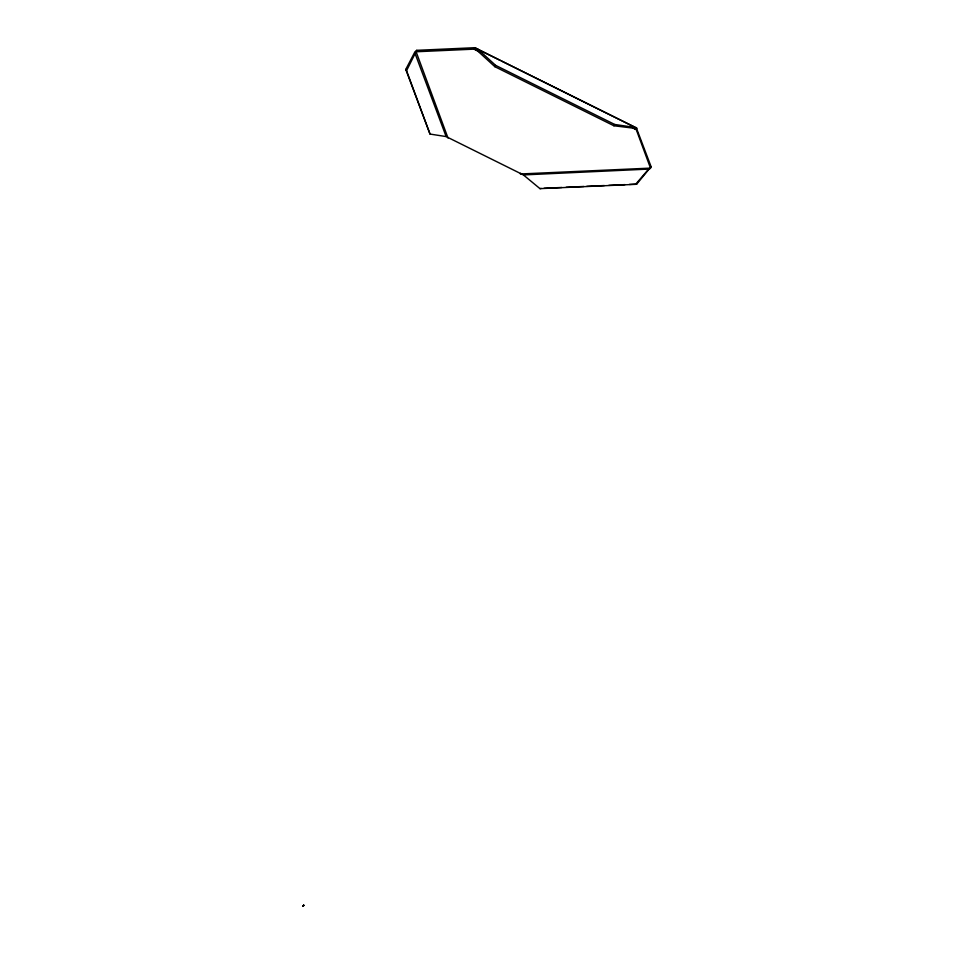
<?xml version="1.0" encoding="UTF-8"?>
<svg xmlns="http://www.w3.org/2000/svg" width="954" height="954" viewBox="0 0 954 954"><rect width="100%" height="100%" fill="white"/><g stroke="black" fill="none" stroke-linecap="round" stroke-linejoin="round"><path stroke-width="1.43" d="M303.754 905.346L302.907 906.085L303.766 905.179M416.707 50.323L406.559 70.668L430.015 134.061L446.138 136.577L523.412 174.928L539.976 188.642L635.579 184.337L636.747 184.086L651.093 166.664L636.246 127.609L614.698 124.461L495.651 65.373L477.918 49.179L474.794 47.7L416.707 50.323L414.644 52.387L405.748 69.427L430.015 134.061M520.669 173.246L520.371 173.974L650.497 168.107L651.093 166.664M477.513 50.824L478.3 49.525L634.064 126.834L633.277 128.146L613.923 125.773L494.864 66.685L477.513 50.824L474.198 49.143L416.111 51.766L448.022 138.068M494.864 66.685L495.651 65.373M613.923 125.773L614.698 124.461M635.579 184.337L648.493 169.287L650.497 168.107L636.246 129.577L633.277 128.146M524.306 174.749L523.412 174.928L649.674 169.049M539.976 188.642L541.156 188.403M544.09 188.26L561.739 187.473M566.151 187.27L583.8 186.471M586.746 186.34L604.395 185.541M608.807 185.35L624.989 184.623M629.401 184.42L636.747 184.086M303.241 906.3L303.706 905.131L303.312 906.288M500.516 60.472L474.794 47.7L474.198 49.143L480.625 52.339M501.804 61.104L636.843 128.134L636.246 129.577L632.395 127.657M405.748 69.427L406.559 70.668M414.644 52.387L446.138 136.577L445.733 135.957"/></g></svg>
